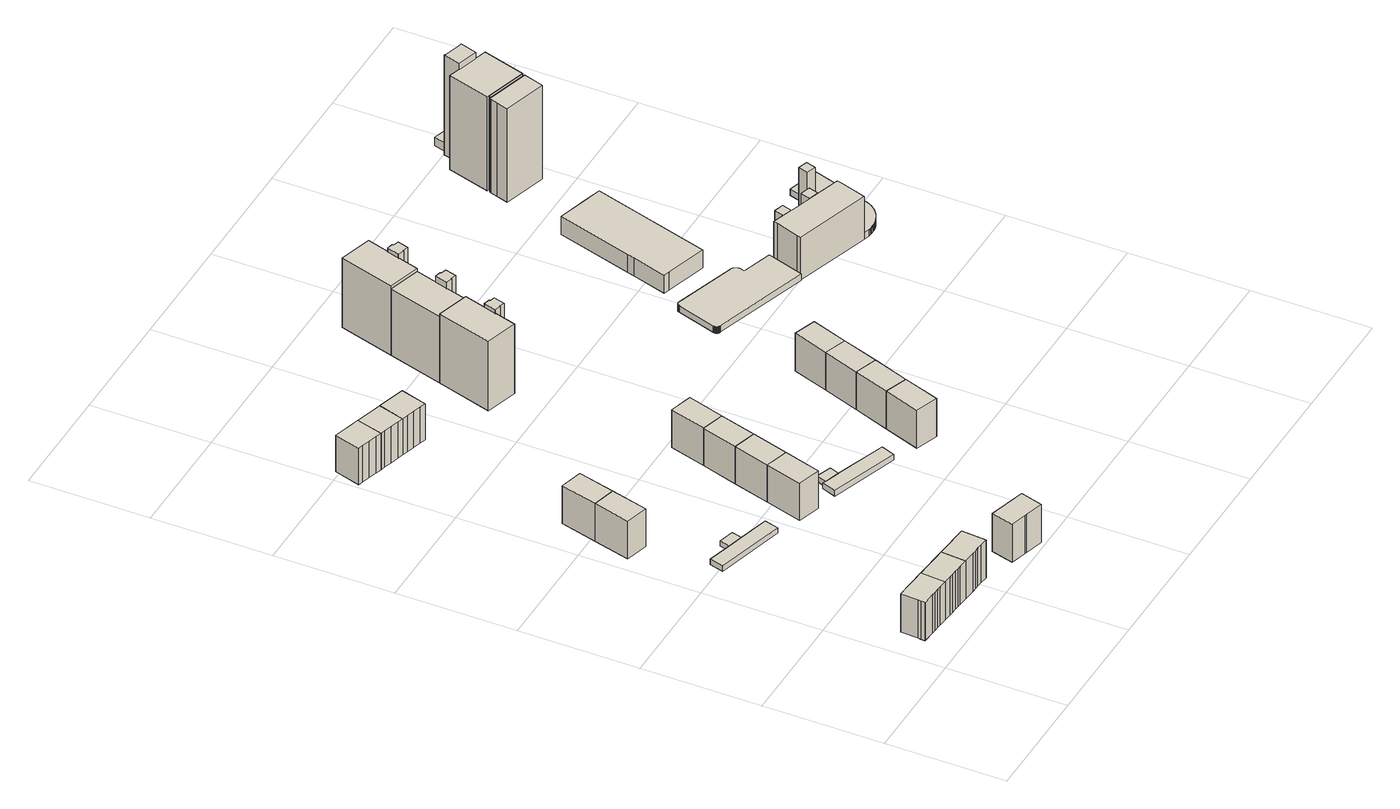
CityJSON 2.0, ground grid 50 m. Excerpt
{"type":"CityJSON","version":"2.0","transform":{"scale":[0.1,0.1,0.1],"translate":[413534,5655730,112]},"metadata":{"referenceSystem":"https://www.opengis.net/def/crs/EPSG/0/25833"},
"CityObjects":{
"building1":{"type":"Building","attributes":{"Dachtyp_tdc":"tdcFreeFormRoof","Gemeindeschluessel":14612000,"Dachneigung":37.06,"QualitaetDacherkennung":87,"Geometrietyp2DReferenz":"3000","measuredHeight":19.63,"function":"31001_9998","roofType":"5000"},"geometry":[{"type":"Solid","lod":"1","boundaries":[[[[0,1,2,3,4,5,6,7,8,9,10]],[[11,12,13,14,15,16,17,18,19,20,21]],[[10,12,11,0]],[[9,13,12,10]],[[8,14,13,9]],[[7,15,14,8]],[[6,16,15,7]],[[5,17,16,6]],[[4,18,17,5]],[[3,19,18,4]],[[2,20,19,3]],[[1,21,20,2]],[[0,11,21,1]]]]}]},
"building2":{"type":"Building","attributes":{"Dachtyp_tdc":"tdcFreeFormRoof","Gemeindeschluessel":14612000,"Dachneigung":37.01,"QualitaetDacherkennung":89,"Geometrietyp2DReferenz":"3000","measuredHeight":19.63,"function":"31001_9998","roofType":"5000"},"geometry":[{"type":"Solid","lod":"1","boundaries":[[[[22,23,24,25,26,27,28,29,30]],[[31,32,33,15,14,34,35,36,37]],[[30,32,31,22]],[[29,33,32,30]],[[28,15,33,29]],[[27,14,15,28]],[[26,34,14,27]],[[25,35,34,26]],[[24,36,35,25]],[[23,37,36,24]],[[22,31,37,23]]]]}]},
"building3":{"type":"Building","attributes":{"Dachtyp_tdc":"tdcFreeFormRoof","Gemeindeschluessel":14612000,"Dachneigung":36.8,"QualitaetDacherkennung":88,"Geometrietyp2DReferenz":"3000","measuredHeight":19.6,"function":"31001_9998","roofType":"5000"},"geometry":[{"type":"Solid","lod":"1","boundaries":[[[[38,39,40,26,25,41,42,43]],[[44,45,46,47,35,34,48,49]],[[43,45,44,38]],[[42,46,45,43]],[[41,47,46,42]],[[25,35,47,41]],[[26,34,35,25]],[[40,48,34,26]],[[39,49,48,40]],[[38,44,49,39]]]]}]},
"building4":{"type":"Building","attributes":{"Dachtyp_tdc":"tdcGableRoof","Gemeindeschluessel":14612000,"Dachneigung":36.98,"QualitaetDacherkennung":85,"Geometrietyp2DReferenz":"3000","measuredHeight":19.36,"function":"31001_9998","roofType":"3100"},"geometry":[{"type":"Solid","lod":"1","boundaries":[[[[50,51,52,53]],[[54,55,56,57]],[[53,55,54,50]],[[52,56,55,53]],[[51,57,56,52]],[[50,54,57,51]]]]}]},
"building5":{"type":"Building","attributes":{"Dachtyp_tdc":"tdcPolyFlatRoof","Gemeindeschluessel":14612000,"Dachneigung":7.26,"QualitaetDacherkennung":80,"Geometrietyp2DReferenz":"3000","measuredHeight":2.94,"function":"31001_2463","roofType":"2100"},"geometry":[{"type":"Solid","lod":"1","boundaries":[[[[58,59,60,61,62,63]],[[64,65,66,67,68,69]],[[63,65,64,58]],[[62,66,65,63]],[[61,67,66,62]],[[60,68,67,61]],[[59,69,68,60]],[[58,64,69,59]]]]}]},
"building6":{"type":"Building","attributes":{"Dachtyp_tdc":"tdcPolyFlatRoof","Gemeindeschluessel":14612000,"Dachneigung":6.16,"QualitaetDacherkennung":79,"Geometrietyp2DReferenz":"3000","measuredHeight":2.67,"function":"31001_9998","roofType":"2100"},"geometry":[{"type":"Solid","lod":"1","boundaries":[[[[70,71,62,61]],[[72,73,74,75]],[[61,73,72,70]],[[62,74,73,61]],[[71,75,74,62]],[[70,72,75,71]]]]}]},
"building7":{"type":"Building","attributes":{"Dachtyp_tdc":"tdcGableRoof","Gemeindeschluessel":14612000,"Dachneigung":36.89,"QualitaetDacherkennung":78,"Geometrietyp2DReferenz":"3000","measuredHeight":19.33,"function":"31001_9998","roofType":"3100"},"geometry":[{"type":"Solid","lod":"1","boundaries":[[[[53,52,76,77]],[[55,78,79,56]],[[77,78,55,53]],[[76,79,78,77]],[[52,56,79,76]],[[53,55,56,52]]]]}]},
"building8":{"type":"Building","attributes":{"Dachtyp_tdc":"tdcFreeFormRoof","Gemeindeschluessel":14612000,"Dachneigung":37.28,"QualitaetDacherkennung":90,"Geometrietyp2DReferenz":"3000","measuredHeight":19.64,"function":"31001_9998","roofType":"5000"},"geometry":[{"type":"Solid","lod":"1","boundaries":[[[[80,81,82,83,84,85]],[[86,87,88,89,90,91]],[[85,87,86,80]],[[84,88,87,85]],[[83,89,88,84]],[[82,90,89,83]],[[81,91,90,82]],[[80,86,91,81]]]]}]},
"building9":{"type":"Building","attributes":{"Dachtyp_tdc":"tdcPolyFlatRoof","Gemeindeschluessel":14612000,"Dachneigung":0,"QualitaetDacherkennung":56,"Geometrietyp2DReferenz":"3000","measuredHeight":16.82,"function":"31001_9998","roofType":"1000"},"geometry":[{"type":"Solid","lod":"1","boundaries":[[[[92,93,94,95,96,97,98]],[[99,100,101,102,103,104,105]],[[98,100,99,92]],[[97,101,100,98]],[[96,102,101,97]],[[95,103,102,96]],[[94,104,103,95]],[[93,105,104,94]],[[92,99,105,93]]]]}]},
"building10":{"type":"Building","attributes":{"Dachtyp_tdc":"tdcGableRoof","Gemeindeschluessel":14612000,"Dachneigung":36.42,"QualitaetDacherkennung":84,"Geometrietyp2DReferenz":"3000","measuredHeight":19.34,"function":"31001_9998","roofType":"3100"},"geometry":[{"type":"Solid","lod":"1","boundaries":[[[[106,107,108,109]],[[110,111,112,113]],[[109,111,110,106]],[[108,112,111,109]],[[107,113,112,108]],[[106,110,113,107]]]]}]},
"building11":{"type":"Building","attributes":{"Dachtyp_tdc":"tdcPolyFlatRoof","Gemeindeschluessel":14612000,"Dachneigung":0,"QualitaetDacherkennung":54,"Geometrietyp2DReferenz":"3000","measuredHeight":16.79,"function":"31001_9998","roofType":"1000"},"geometry":[{"type":"Solid","lod":"1","boundaries":[[[[114,115,116,117,118,119,120]],[[121,122,123,124,102,101,125]],[[120,122,121,114]],[[119,123,122,120]],[[118,124,123,119]],[[117,102,124,118]],[[116,101,102,117]],[[115,125,101,116]],[[114,121,125,115]]]]}]},
"building12":{"type":"Building","attributes":{"Dachtyp_tdc":"tdcGableRoof","Gemeindeschluessel":14612000,"Dachneigung":36.58,"QualitaetDacherkennung":87,"Geometrietyp2DReferenz":"3000","measuredHeight":19.4,"function":"31001_9998","roofType":"3100"},"geometry":[{"type":"Solid","lod":"1","boundaries":[[[[109,108,126,127]],[[111,128,129,112]],[[127,128,111,109]],[[126,129,128,127]],[[108,112,129,126]],[[109,111,112,108]]]]}]},
"building13":{"type":"Building","attributes":{"Dachtyp_tdc":"tdcPolyFlatRoof","Gemeindeschluessel":14612000,"Dachneigung":0,"QualitaetDacherkennung":55,"Geometrietyp2DReferenz":"3000","measuredHeight":16.79,"function":"31001_9998","roofType":"1000"},"geometry":[{"type":"Solid","lod":"1","boundaries":[[[[130,131,132,133,134,135,136]],[[137,138,139,140,141,142,143]],[[136,138,137,130]],[[135,139,138,136]],[[134,140,139,135]],[[133,141,140,134]],[[132,142,141,133]],[[131,143,142,132]],[[130,137,143,131]]]]}]},
"building14":{"type":"Building","attributes":{"Dachtyp_tdc":"tdcPolyFlatRoof","Gemeindeschluessel":14612000,"Dachneigung":6.65,"QualitaetDacherkennung":56,"Geometrietyp2DReferenz":"3000","measuredHeight":2.66,"function":"31001_9998","roofType":"2100"},"geometry":[{"type":"Solid","lod":"1","boundaries":[[[[144,145,146,147]],[[148,149,150,151]],[[147,149,148,144]],[[146,150,149,147]],[[145,151,150,146]],[[144,148,151,145]]]]}]},
"building15":{"type":"Building","attributes":{"Dachtyp_tdc":"tdcGableRoof","Gemeindeschluessel":14612000,"Dachneigung":36.4,"QualitaetDacherkennung":86,"Geometrietyp2DReferenz":"3000","measuredHeight":19.36,"function":"31001_9998","roofType":"3100"},"geometry":[{"type":"Solid","lod":"1","boundaries":[[[[127,126,152,153]],[[128,154,155,129]],[[153,154,128,127]],[[152,155,154,153]],[[126,129,155,152]],[[127,128,129,126]]]]}]},
"building16":{"type":"Building","attributes":{"Dachtyp_tdc":"tdcPolyFlatRoof","Gemeindeschluessel":14612000,"Dachneigung":6.49,"QualitaetDacherkennung":83,"Geometrietyp2DReferenz":"3000","measuredHeight":2.93,"function":"31001_2463","roofType":"2100"},"geometry":[{"type":"Solid","lod":"1","boundaries":[[[[156,157,158,159,160,161]],[[162,163,164,165,166,167]],[[161,163,162,156]],[[160,164,163,161]],[[159,165,164,160]],[[158,166,165,159]],[[157,167,166,158]],[[156,162,167,157]]]]}]},
"building17":{"type":"Building","attributes":{"Dachtyp_tdc":"tdcGableRoof","Gemeindeschluessel":14612000,"Dachneigung":36.54,"QualitaetDacherkennung":80,"Geometrietyp2DReferenz":"3000","measuredHeight":19.36,"function":"31001_9998","roofType":"3100"},"geometry":[{"type":"Solid","lod":"1","boundaries":[[[[168,169,170,171]],[[154,172,173,155]],[[171,172,154,168]],[[170,173,172,171]],[[169,155,173,170]],[[168,154,155,169]]]]}]},
"building18":{"type":"Building","attributes":{"Dachtyp_tdc":"tdcGableRoof","Gemeindeschluessel":14612000,"Dachneigung":37.12,"QualitaetDacherkennung":79,"Geometrietyp2DReferenz":"3000","measuredHeight":19.48,"function":"31001_9998","roofType":"3100"},"geometry":[{"type":"Solid","lod":"1","boundaries":[[[[174,175,176,177]],[[178,179,180,181]],[[177,179,178,174]],[[176,180,179,177]],[[175,181,180,176]],[[174,178,181,175]]]]}]},
"building19":{"type":"Building","attributes":{"Gemeindeschluessel":14612000,"Geometrietyp2DReferenz":"3000","function":"31001_9998","roofType":"9999"},"children":["building19-1","building19-2"]},
"building19-1":{"type":"BuildingPart","attributes":{"Dachtyp_tdc":"tdcPolyFlatRoof","Dachneigung":0,"QualitaetDacherkennung":20,"Geometrietyp2DReferenz":"3000","measuredHeight":33.75,"roofType":"1000"},"parents":["building19"],"geometry":[{"type":"Solid","lod":"1","boundaries":[[[[182,183,184,185,186,187,188,189,190]],[[191,192,193,194,195,196,197,198,199]],[[190,192,191,182]],[[189,193,192,190]],[[188,194,193,189]],[[187,195,194,188]],[[186,196,195,187]],[[185,197,196,186]],[[184,198,197,185]],[[183,199,198,184]],[[182,191,199,183]]]]}]},
"building19-2":{"type":"BuildingPart","attributes":{"Dachtyp_tdc":"tdcHipAndGableRoof","Dachneigung":16.4,"QualitaetDacherkennung":15,"Geometrietyp2DReferenz":"3000","measuredHeight":33.95,"roofType":"5000"},"parents":["building19"],"geometry":[{"type":"Solid","lod":"1","boundaries":[[[[200,201,202,203,204,205,206,207,208]],[[196,209,195,194,210,211,212,213,214]],[[208,209,196,200]],[[207,195,209,208]],[[206,194,195,207]],[[205,210,194,206]],[[204,211,210,205]],[[203,212,211,204]],[[202,213,212,203]],[[201,214,213,202]],[[200,196,214,201]]]]}]},
"building20":{"type":"Building","attributes":{"Dachtyp_tdc":"tdcGableRoof","Gemeindeschluessel":14612000,"Dachneigung":37.19,"QualitaetDacherkennung":82,"Geometrietyp2DReferenz":"3000","measuredHeight":19.47,"function":"31001_9998","roofType":"3100"},"geometry":[{"type":"Solid","lod":"1","boundaries":[[[[175,174,215,216]],[[181,217,218,178]],[[216,217,181,175]],[[215,218,217,216]],[[174,178,218,215]],[[175,181,178,174]]]]}]},
"building21":{"type":"Building","attributes":{"Gemeindeschluessel":14612000,"Geometrietyp2DReferenz":"3000","function":"31001_9998","roofType":"9999"},"children":["building21-1","building21-2"]},
"building21-1":{"type":"BuildingPart","attributes":{"Dachtyp_tdc":"tdcPolyFlatRoof","Dachneigung":0,"QualitaetDacherkennung":22,"Geometrietyp2DReferenz":"3000","measuredHeight":33.8,"roofType":"1000"},"parents":["building21"],"geometry":[{"type":"Solid","lod":"1","boundaries":[[[[219,220,221,222,223,224,225,226]],[[227,228,229,230,231,232,233,234]],[[226,228,227,219]],[[225,229,228,226]],[[224,230,229,225]],[[223,231,230,224]],[[222,232,231,223]],[[221,233,232,222]],[[220,234,233,221]],[[219,227,234,220]]]]}]},
"building21-2":{"type":"BuildingPart","attributes":{"Dachtyp_tdc":"tdcPolyFlatRoof","Dachneigung":0,"QualitaetDacherkennung":56,"Geometrietyp2DReferenz":"3000","measuredHeight":31.02,"roofType":"1000"},"parents":["building21"],"geometry":[{"type":"Solid","lod":"1","boundaries":[[[[235,236,237,238,239,240]],[[241,231,230,213,212,242]],[[240,231,241,235]],[[239,230,231,240]],[[238,213,230,239]],[[237,212,213,238]],[[236,242,212,237]],[[235,241,242,236]]]]}]},
"building22":{"type":"Building","attributes":{"Dachtyp_tdc":"tdcGableRoof","Gemeindeschluessel":14612000,"Dachneigung":36.99,"QualitaetDacherkennung":82,"Geometrietyp2DReferenz":"3000","measuredHeight":19.43,"function":"31001_9998","roofType":"3100"},"geometry":[{"type":"Solid","lod":"1","boundaries":[[[[243,244,216,215]],[[245,218,217,246]],[[215,218,245,243]],[[216,217,218,215]],[[244,246,217,216]],[[243,245,246,244]]]]}]},
"building23":{"type":"Building","attributes":{"Gemeindeschluessel":14612000,"Geometrietyp2DReferenz":"3000","function":"31001_9998","roofType":"9999"},"children":["building23-1","building23-2"]},
"building23-1":{"type":"BuildingPart","attributes":{"Dachtyp_tdc":"tdcFreeFormRoof","Dachneigung":19.53,"QualitaetDacherkennung":17,"Geometrietyp2DReferenz":"3000","measuredHeight":34.49,"roofType":"5000"},"parents":["building23"],"geometry":[{"type":"Solid","lod":"1","boundaries":[[[[247,248,249,250,251,252,253,254,255,256,257]],[[258,259,260,261,262,263,264,265,266,267,268]],[[257,259,258,247]],[[256,260,259,257]],[[255,261,260,256]],[[254,262,261,255]],[[253,263,262,254]],[[252,264,263,253]],[[251,265,264,252]],[[250,266,265,251]],[[249,267,266,250]],[[248,268,267,249]],[[247,258,268,248]]]]}]},
"building23-2":{"type":"BuildingPart","attributes":{"Dachtyp_tdc":"tdcHipAndGableRoof","Dachneigung":15.49,"QualitaetDacherkennung":16,"Geometrietyp2DReferenz":"3000","measuredHeight":34.04,"roofType":"5000"},"parents":["building23"],"geometry":[{"type":"Solid","lod":"1","boundaries":[[[[269,270,271,272,273,274,275,276]],[[267,277,264,241,242,278,279,268]],[[276,277,267,269]],[[275,264,277,276]],[[274,241,264,275]],[[273,242,241,274]],[[272,278,242,273]],[[271,279,278,272]],[[270,268,279,271]],[[269,267,268,270]]]]}]},
"building24":{"type":"Building","attributes":{"Dachtyp_tdc":"tdcGableRoof","Gemeindeschluessel":14612000,"Dachneigung":36.96,"QualitaetDacherkennung":77,"Geometrietyp2DReferenz":"3000","measuredHeight":19.41,"function":"31001_9998","roofType":"3100"},"geometry":[{"type":"Solid","lod":"1","boundaries":[[[[244,243,280,281]],[[246,282,283,245]],[[281,282,246,244]],[[280,283,282,281]],[[243,245,283,280]],[[244,246,245,243]]]]}]},
"building25":{"type":"Building","attributes":{"Dachtyp_tdc":"tdcPolyFlatRoof","Gemeindeschluessel":14612000,"Dachneigung":0,"QualitaetDacherkennung":15,"Geometrietyp2DReferenz":"3000","measuredHeight":3,"function":"31001_9998","roofType":"1000"},"geometry":[{"type":"Solid","lod":"1","boundaries":[[[[284,285,286,287,288,289,290,291,292,293,294,295,296,297,298,299,300,301,302,303,304,305,306,307,308,309,310,311,312,313,314,315,316,317,318,319,320,321,322,323,324,325,326,327,328,329,330,331,332,333,334,335,336,337,338,339,340,341,342,343,344,345,346,347,348,349,350,351,352,353,354,355,356,357,358,359,360,361,362,363,364]],[[365,366,367,368,369,370,371,372,373,374,375,376,377,378,379,380,381,382,383,384,385,386,387,388,389,390,391,392,393,394,395,396,397,398,399,400,401,402,403,404,405,406,407,408,409,410,411,412,413,414,415,416,417,418,419,420,421,422,423,424,425,426,427,428,429,430,431,432,433,434,435,436,437,438,439,440,441,442,443,444,445]],[[364,366,365,284]],[[363,367,366,364]],[[362,368,367,363]],[[361,369,368,362]],[[360,370,369,361]],[[359,371,370,360]],[[358,372,371,359]],[[357,373,372,358]],[[356,374,373,357]],[[355,375,374,356]],[[354,376,375,355]],[[353,377,376,354]],[[352,378,377,353]],[[351,379,378,352]],[[350,380,379,351]],[[349,381,380,350]],[[348,382,381,349]],[[347,383,382,348]],[[346,384,383,347]],[[345,385,384,346]],[[344,386,385,345]],[[343,387,386,344]],[[342,388,387,343]],[[341,389,388,342]],[[340,390,389,341]],[[339,391,390,340]],[[338,392,391,339]],[[337,393,392,338]],[[336,394,393,337]],[[335,395,394,336]],[[334,396,395,335]],[[333,397,396,334]],[[332,398,397,333]],[[331,399,398,332]],[[330,400,399,331]],[[329,401,400,330]],[[328,402,401,329]],[[327,403,402,328]],[[326,404,403,327]],[[325,405,404,326]],[[324,406,405,325]],[[323,407,406,324]],[[322,408,407,323]],[[321,409,408,322]],[[320,410,409,321]],[[319,411,410,320]],[[318,412,411,319]],[[317,413,412,318]],[[316,414,413,317]],[[315,415,414,316]],[[314,416,415,315]],[[313,417,416,314]],[[312,418,417,313]],[[311,419,418,312]],[[310,420,419,311]],[[309,421,420,310]],[[308,422,421,309]],[[307,423,422,308]],[[306,424,423,307]],[[305,425,424,306]],[[304,426,425,305]],[[303,427,426,304]],[[302,428,427,303]],[[301,429,428,302]],[[300,430,429,301]],[[299,431,430,300]],[[298,432,431,299]],[[297,433,432,298]],[[296,434,433,297]],[[295,435,434,296]],[[294,436,435,295]],[[293,437,436,294]],[[292,438,437,293]],[[291,439,438,292]],[[290,440,439,291]],[[289,441,440,290]],[[288,442,441,289]],[[287,443,442,288]],[[286,444,443,287]],[[285,445,444,286]],[[284,365,445,285]]]]}]},
"building26":{"type":"Building","attributes":{"Dachtyp_tdc":"tdcPolyFlatRoof","Gemeindeschluessel":14612000,"Dachneigung":0,"QualitaetDacherkennung":74,"Geometrietyp2DReferenz":"3000","measuredHeight":8.36,"function":"31001_9998","roofType":"1000"},"geometry":[{"type":"Solid","lod":"1","boundaries":[[[[446,447,448,449,450,451,452,453,454]],[[455,456,457,458,459,460,461,462,463]],[[454,456,455,446]],[[453,457,456,454]],[[452,458,457,453]],[[451,459,458,452]],[[450,460,459,451]],[[449,461,460,450]],[[448,462,461,449]],[[447,463,462,448]],[[446,455,463,447]]]]}]},
"building27":{"type":"Building","attributes":{"Gemeindeschluessel":14612000,"Geometrietyp2DReferenz":"3000","function":"31001_9998","roofType":"9999"},"children":["building27-1","building27-2","building27-3","building27-4","building27-5"]},
"building27-1":{"type":"BuildingPart","attributes":{"Dachtyp_tdc":"tdcCutGableRoof","Dachneigung":0.04,"QualitaetDacherkennung":76,"Geometrietyp2DReferenz":"3000","measuredHeight":20.2,"roofType":"9999"},"parents":["building27"],"geometry":[{"type":"Solid","lod":"1","boundaries":[[[[464,465,466,467,468,469,470,471,472,473,474,475,476]],[[477,444,478,479,443,480,481,482,483,484,485,486,487]],[[476,444,477,464]],[[475,478,444,476]],[[474,479,478,475]],[[473,443,479,474]],[[472,480,443,473]],[[471,481,480,472]],[[470,482,481,471]],[[469,483,482,470]],[[468,484,483,469]],[[467,485,484,468]],[[466,486,485,467]],[[465,487,486,466]],[[464,477,487,465]]]]}]},
"building27-2":{"type":"BuildingPart","attributes":{"Dachtyp_tdc":"tdcFreeFormRoof","Dachneigung":29.45,"QualitaetDacherkennung":22,"Geometrietyp2DReferenz":"3000","measuredHeight":20.68,"roofType":"5000"},"parents":["building27"],"geometry":[{"type":"Solid","lod":"1","boundaries":[[[[488,489,490,491]],[[483,492,493,484]],[[491,492,483,488]],[[490,493,492,491]],[[489,484,493,490]],[[488,483,484,489]]]]}]},
"building27-3":{"type":"BuildingPart","attributes":{"Dachtyp_tdc":"tdcGableRoof","Dachneigung":20.79,"QualitaetDacherkennung":23,"Geometrietyp2DReferenz":"3000","measuredHeight":20.45,"roofType":"3100"},"parents":["building27"],"geometry":[{"type":"Solid","lod":"1","boundaries":[[[[472,471,494,495]],[[480,496,497,481]],[[495,496,480,472]],[[494,497,496,495]],[[471,481,497,494]],[[472,480,481,471]]]]}]},
"building27-4":{"type":"BuildingPart","attributes":{"Dachtyp_tdc":"tdcHipAndGableRoof","Dachneigung":41.37,"QualitaetDacherkennung":24,"Geometrietyp2DReferenz":"3000","measuredHeight":20.69,"roofType":"5000"},"parents":["building27"],"geometry":[{"type":"Solid","lod":"1","boundaries":[[[[498,499,500,501]],[[502,503,504,505]],[[501,503,502,498]],[[500,504,503,501]],[[499,505,504,500]],[[498,502,505,499]]]]}]},
"building27-5":{"type":"BuildingPart","attributes":{"Dachtyp_tdc":"tdcPolyFlatRoof","Dachneigung":0,"QualitaetDacherkennung":0,"Geometrietyp2DReferenz":"3000","measuredHeight":3.05,"roofType":"9999"},"parents":["building27"],"geometry":[{"type":"Solid","lod":"1","boundaries":[[[[506,507,508,509,510,511,512,513,514,515,516,517,518,519,520,521,522,523,524,525,526,527,528,529,530,531,532]],[[477,485,504,503,533,534,535,536,537,538,539,540,541,542,543,544,545,546,547,548,549,550,551,552,553,554,555]],[[532,485,477,506]],[[531,504,485,532]],[[530,503,504,531]],[[529,533,503,530]],[[528,534,533,529]],[[527,535,534,528]],[[526,536,535,527]],[[525,537,536,526]],[[524,538,537,525]],[[523,539,538,524]],[[522,540,539,523]],[[521,541,540,522]],[[520,542,541,521]],[[519,543,542,520]],[[518,544,543,519]],[[517,545,544,518]],[[516,546,545,517]],[[515,547,546,516]],[[514,548,547,515]],[[513,549,548,514]],[[512,550,549,513]],[[511,551,550,512]],[[510,552,551,511]],[[509,553,552,510]],[[508,554,553,509]],[[507,555,554,508]],[[506,477,555,507]]]]}]},
"building28":{"type":"Building","attributes":{"Gemeindeschluessel":14612000,"Geometrietyp2DReferenz":"3000","function":"31001_9998","roofType":"9999"},"children":["building28-1","building28-2","building28-3","building28-4","building28-5"]},
"building28-1":{"type":"BuildingPart","attributes":{"Dachtyp_tdc":"tdcPolyFlatRoof","Dachneigung":0,"QualitaetDacherkennung":41,"Geometrietyp2DReferenz":"3000","measuredHeight":43.56,"roofType":"1000"},"parents":["building28"],"geometry":[{"type":"Solid","lod":"1","boundaries":[[[[556,557,558,559,560,561,562,563]],[[564,565,566,567,568,569,570,571]],[[563,565,564,556]],[[562,566,565,563]],[[561,567,566,562]],[[560,568,567,561]],[[559,569,568,560]],[[558,570,569,559]],[[557,571,570,558]],[[556,564,571,557]]]]}]},
"building28-2":{"type":"BuildingPart","attributes":{"Dachtyp_tdc":"tdcPolyFlatRoof","Dachneigung":0,"QualitaetDacherkennung":51,"Geometrietyp2DReferenz":"3000","measuredHeight":46.44,"roofType":"1000"},"parents":["building28"],"geometry":[{"type":"Solid","lod":"1","boundaries":[[[[572,573,574,575,576,577]],[[578,579,580,581,582,583]],[[577,579,578,572]],[[576,580,579,577]],[[575,581,580,576]],[[574,582,581,575]],[[573,583,582,574]],[[572,578,583,573]]]]}]},
"building28-3":{"type":"BuildingPart","attributes":{"Dachtyp_tdc":"tdcPolyFlatRoof","Dachneigung":0,"QualitaetDacherkennung":46,"Geometrietyp2DReferenz":"3000","measuredHeight":43.63,"roofType":"1000"},"parents":["building28"],"geometry":[{"type":"Solid","lod":"1","boundaries":[[[[584,585,586,587,588,589,590,591]],[[592,593,594,578,583,595,596,597]],[[591,593,592,584]],[[590,594,593,591]],[[589,578,594,590]],[[588,583,578,589]],[[587,595,583,588]],[[586,596,595,587]],[[585,597,596,586]],[[584,592,597,585]]]]}]},
"building28-4":{"type":"BuildingPart","attributes":{"Dachtyp_tdc":"tdcPolyFlatRoof","Dachneigung":0,"QualitaetDacherkennung":51,"Geometrietyp2DReferenz":"3000","measuredHeight":3.98,"roofType":"1000"},"parents":["building28"],"geometry":[{"type":"Solid","lod":"1","boundaries":[[[[598,599,600,601]],[[580,602,603,581]],[[600,602,580,601]],[[599,603,602,600]],[[598,581,603,599]],[[601,580,581,598]]]]}]},
"building28-5":{"type":"BuildingPart","attributes":{"Dachtyp_tdc":"tdcPolyFlatRoof","Dachneigung":0,"QualitaetDacherkennung":47,"Geometrietyp2DReferenz":"3000","measuredHeight":43.7,"roofType":"1000"},"parents":["building28"],"geometry":[{"type":"Solid","lod":"1","boundaries":[[[[604,605,606,607]],[[597,570,569,592]],[[607,570,597,604]],[[606,569,570,607]],[[605,592,569,606]],[[604,597,592,605]]]]}]}
},
"vertices":[
[96,147,197],[95,129,197],[98,129,197],[150,125,197],[166,124,197],[185,122,197],[204,121,197],[239,118,197],[247,222,197],[102,233,197],[97,159,197],[96,147,20],[97,159,20],[102,233,20],[247,222,20],[239,118,20],[204,121,20],[185,122,20],[166,124,20],[150,125,20],[98,129,20],[95,129,20],
[310,113,196],[330,111,196],[346,110,196],[383,107,196],[391,211,196],[247,222,196],[239,118,196],[274,115,196],[290,114,196],[310,113,20],[290,114,20],[274,115,20],[391,211,20],[383,107,20],[346,110,20],[330,111,20],
[491,99,196],[528,96,196],[536,200,196],[436,103,196],[454,102,196],[472,101,196],[491,99,20],[472,101,20],[454,102,20],[436,103,20],[536,200,20],[528,96,20],
[45,1319,194],[141,1294,194],[181,1449,194],[86,1474,194],[45,1319,19],[86,1474,19],[181,1449,19],[141,1294,19],
[134,976,44],[427,897,44],[442,956,44],[316,990,44],[251,1007,44],[150,1035,44],[134,976,19],[150,1035,19],[251,1007,19],[316,990,19],[442,956,19],[427,897,19],
[328,1034,44],[263,1051,44],[328,1034,20],[316,990,20],[251,1007,20],[263,1051,20],
[222,1604,194],[127,1629,194],[127,1629,19],[222,1604,19],
[651,51,198],[719,31,198],[727,29,198],[804,7,198],[831,101,198],[677,144,198],[651,51,22],[677,144,22],[831,101,22],[804,7,22],[727,29,22],[719,31,22],
[5,2400,184],[26,2394,184],[60,2384,184],[96,2374,184],[121,2366,184],[153,2477,184],[37,2510,184],[5,2400,15],[37,2510,15],[153,2477,15],[121,2366,15],[96,2374,15],[60,2384,15],[26,2394,15],
[529,858,193],[625,830,193],[670,984,193],[574,1013,193],[529,858,19],[574,1013,19],[670,984,19],[625,830,19],
[234,2333,183],[266,2444,183],[153,2477,183],[121,2366,183],[141,2361,183],[175,2351,183],[210,2341,183],[234,2333,15],[210,2341,15],[175,2351,15],[141,2361,15],[266,2444,15],
[715,1138,193],[619,1166,193],[619,1166,19],[715,1138,19],
[256,2327,184],[291,2317,184],[326,2307,184],[350,2300,184],[382,2410,184],[266,2444,184],[234,2333,184],[256,2327,16],[234,2333,16],[266,2444,16],[382,2410,16],[350,2300,16],[326,2307,16],[291,2317,16],
[831,883,43],[766,906,43],[751,863,43],[817,841,43],[831,883,19],[817,841,19],[751,863,19],[766,906,19],
[759,1291,193],[664,1318,193],[664,1318,19],[759,1291,19],
[717,808,44],[1005,710,44],[1026,769,44],[817,841,44],[751,863,44],[737,868,44],[717,808,18],[737,868,18],[751,863,18],[817,841,18],[1026,769,18],[1005,710,18],
[664,1318,194],[759,1291,194],[804,1444,194],[709,1471,194],[709,1471,19],[804,1444,19],
[1251,783,195],[1157,816,195],[1104,665,195],[1199,632,195],[1251,783,19],[1199,632,19],[1104,665,19],[1157,816,19],
[821,2211,352],[834,2258,352],[812,2264,352],[813,2268,352],[787,2276,352],[771,2223,352],[772,2223,352],[797,2215,352],[798,2218,352],[821,2211,14],[798,2218,14],[797,2215,14],[772,2223,14],[771,2223,14],[787,2276,14],[813,2268,14],[812,2264,14],[834,2258,14],
[787,2276,336],[786,2276,336],[812,2364,336],[678,2403,336],[610,2171,336],[745,2131,336],[772,2223,336],[771,2223,336],[778,2248,336],[778,2248,14],[745,2131,14],[610,2171,14],[678,2403,14],[812,2364,14],[786,2276,14],
[1304,934,195],[1210,966,195],[1210,966,19],[1304,934,19],
[889,2443,352],[902,2490,352],[879,2497,352],[880,2501,352],[854,2508,352],[838,2454,352],[864,2446,352],[865,2450,352],[889,2443,14],[865,2450,14],[864,2446,14],[838,2454,14],[854,2508,14],[880,2501,14],[879,2497,14],[902,2490,14],
[880,2596,324],[746,2635,324],[678,2403,324],[812,2364,324],[838,2454,324],[854,2508,324],[880,2596,14],[746,2635,14],
[1356,1086,195],[1264,1118,195],[1356,1086,19],[1264,1118,19],
[948,2731,354],[923,2738,354],[922,2738,354],[921,2734,354],[907,2688,354],[906,2684,354],[932,2677,354],[933,2680,354],[957,2673,354],[971,2719,354],[947,2726,354],[948,2731,14],[947,2726,14],[971,2719,14],[957,2673,14],[933,2680,14],[932,2677,14],[906,2684,14],[907,2688,14],[921,2734,14],[922,2738,14],[923,2738,14],
[922,2738,337],[923,2738,337],[950,2830,337],[815,2870,337],[746,2635,337],[880,2596,337],[906,2684,337],[915,2714,337],[915,2714,14],[815,2870,14],[950,2830,14],
[1408,1236,195],[1316,1268,195],[1316,1268,19],[1408,1236,19],
[1402,1617,47],[1810,1489,47],[1810,1491,47],[1851,1622,47],[1858,1644,47],[1732,1684,47],[1737,1700,47],[1738,1702,47],[1738,1704,47],[1738,1706,47],[1738,1708,47],[1738,1710,47],[1738,1712,47],[1737,1714,47],[1737,1716,47],[1736,1718,47],[1735,1719,47],[1734,1721,47],[1733,1723,47],[1732,1724,47],[1731,1726,47],[1729,1727,47],[1728,1729,47],[1726,1730,47],[1725,1731,47],[1723,1732,47],[1721,1733,47],[1719,1733,47],[1460,1815,47],[1459,1815,47],[1458,1815,47],[1457,1815,47],[1456,1816,47],[1455,1816,47],[1454,1815,47],[1453,1815,47],[1452,1815,47],[1451,1815,47],[1450,1814,47],[1449,1814,47],[1448,1813,47],[1447,1813,47],[1446,1812,47],[1446,1811,47],[1445,1811,47],[1444,1810,47],[1444,1809,47],[1443,1808,47],[1442,1807,47],[1442,1806,47],[1442,1805,47],[1442,1804,47],[1441,1803,47],[1441,1802,47],[1390,1639,47],[1390,1638,47],[1389,1637,47],[1389,1636,47],[1389,1635,47],[1389,1634,47],[1389,1633,47],[1388,1632,47],[1389,1631,47],[1389,1630,47],[1389,1629,47],[1389,1628,47],[1389,1627,47],[1390,1626,47],[1390,1625,47],[1391,1624,47],[1392,1623,47],[1392,1622,47],[1393,1621,47],[1394,1621,47],[1395,1620,47],[1395,1619,47],[1396,1619,47],[1397,1618,47],[1398,1618,47],[1399,1617,47],[1400,1617,47],[1402,1617,17],[1400,1617,17],[1399,1617,17],[1398,1618,17],[1397,1618,17],[1396,1619,17],[1395,1619,17],[1395,1620,17],[1394,1621,17],[1393,1621,17],[1392,1622,17],[1392,1623,17],[1391,1624,17],[1390,1625,17],[1390,1626,17],[1389,1627,17],[1389,1628,17],[1389,1629,17],[1389,1630,17],[1389,1631,17],[1388,1632,17],[1389,1633,17],[1389,1634,17],[1389,1635,17],[1389,1636,17],[1389,1637,17],[1390,1638,17],[1390,1639,17],[1441,1802,17],[1441,1803,17],[1442,1804,17],[1442,1805,17],[1442,1806,17],[1442,1807,17],[1443,1808,17],[1444,1809,17],[1444,1810,17],[1445,1811,17],[1446,1811,17],[1446,1812,17],[1447,1813,17],[1448,1813,17],[1449,1814,17],[1450,1814,17],[1451,1815,17],[1452,1815,17],[1453,1815,17],[1454,1815,17],[1455,1816,17],[1456,1816,17],[1457,1815,17],[1458,1815,17],[1459,1815,17],[1460,1815,17],[1719,1733,17],[1721,1733,17],[1723,1732,17],[1725,1731,17],[1726,1730,17],[1728,1729,17],[1729,1727,17],[1731,1726,17],[1732,1724,17],[1733,1723,17],[1734,1721,17],[1735,1719,17],[1736,1718,17],[1737,1716,17],[1737,1714,17],[1738,1712,17],[1738,1710,17],[1738,1708,17],[1738,1706,17],[1738,1704,17],[1738,1702,17],[1737,1700,17],[1732,1684,17],[1858,1644,17],[1851,1622,17],[1810,1491,17],[1810,1489,17],
[1730,1853,87],[1875,2348,87],[1818,2364,87],[1734,2388,87],[1677,2405,87],[1584,2085,87],[1575,2055,87],[1533,1911,87],[1559,1903,87],[1730,1853,3],[1559,1903,3],[1533,1911,3],[1575,2055,3],[1584,2085,3],[1677,2405,3],[1734,2388,3],[1818,2364,3],[1875,2348,3],
[2130,1391,215],[2136,1408,215],[2166,1503,215],[2171,1521,215],[2072,1552,215],[2030,1565,215],[1939,1593,215],[1939,1594,215],[1898,1607,215],[1851,1622,215],[1846,1603,215],[1816,1509,215],[1810,1491,215],[2130,1391,17],[1816,1509,17],[1846,1603,17],[1898,1607,17],[1939,1594,17],[1939,1593,17],[2030,1565,17],[2072,1552,17],[2171,1521,17],[2166,1503,17],[2136,1408,17],
[2030,1565,217],[2072,1552,217],[2084,1593,217],[2043,1606,217],[2043,1606,17],[2084,1593,17],
[1952,1635,215],[1911,1647,215],[1911,1647,17],[1952,1635,17],
[2177,1683,215],[2165,1641,215],[2205,1629,215],[2218,1670,215],[2177,1683,17],[2218,1670,17],[2205,1629,17],[2165,1641,17],
[2130,1391,47],[2156,1383,47],[2165,1382,47],[2173,1381,47],[2182,1382,47],[2191,1382,47],[2200,1384,47],[2208,1386,47],[2217,1388,47],[2225,1391,47],[2233,1395,47],[2241,1399,47],[2248,1403,47],[2256,1409,47],[2262,1414,47],[2269,1420,47],[2275,1427,47],[2281,1433,47],[2286,1441,47],[2290,1448,47],[2294,1456,47],[2310,1506,47],[2374,1708,47],[2243,1749,47],[2218,1670,47],[2205,1629,47],[2171,1521,47],[2243,1749,17],[2374,1708,17],[2310,1506,17],[2294,1456,17],[2290,1448,17],[2286,1441,17],[2281,1433,17],[2275,1427,17],[2269,1420,17],[2262,1414,17],[2256,1409,17],[2248,1403,17],[2241,1399,17],[2233,1395,17],[2225,1391,17],[2217,1388,17],[2208,1386,17],[2200,1384,17],[2191,1382,17],[2182,1382,17],[2173,1381,17],[2165,1382,17],[2156,1383,17],
[1932,2608,447],[1957,2692,447],[1950,2694,447],[1783,2743,447],[1775,2745,447],[1773,2739,447],[1764,2708,447],[1750,2661,447],[1932,2608,12],[1750,2661,12],[1764,2708,12],[1773,2739,12],[1775,2745,12],[1783,2743,12],[1950,2694,12],[1957,2692,12],
[1879,2922,476],[1965,2897,476],[1986,2967,476],[1972,2970,476],[1914,2987,476],[1899,2992,476],[1879,2922,12],[1899,2992,12],[1914,2987,12],[1972,2970,12],[1986,2967,12],[1965,2897,12],
[1786,2754,448],[1953,2705,448],[1960,2703,448],[2013,2883,448],[1965,2897,448],[1879,2922,448],[1831,2937,448],[1778,2756,448],[1786,2754,12],[1778,2756,12],[1831,2937,12],[2013,2883,12],[1960,2703,12],[1953,2705,12],
[1972,2970,51],[1990,3031,51],[1932,3049,51],[1914,2987,51],[1932,3049,12],[1990,3031,12],
[1953,2705,449],[1786,2754,449],[1783,2743,449],[1950,2694,449]
]}
